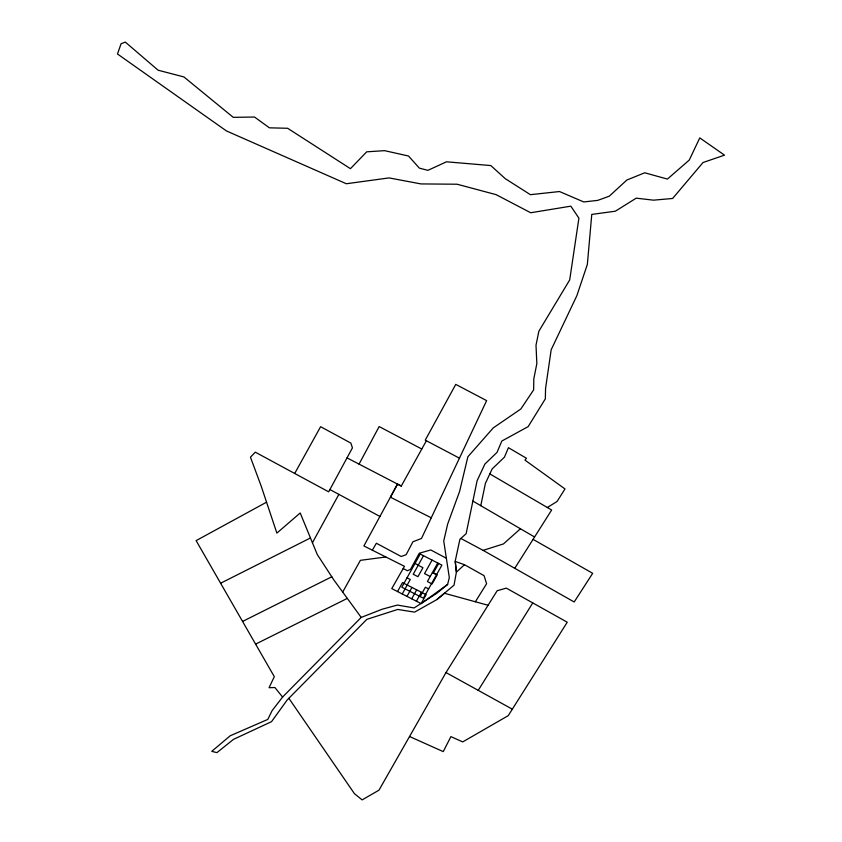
<?xml version="1.0" encoding="UTF-8"?>
<svg xmlns="http://www.w3.org/2000/svg" width="842" height="842" viewBox="0 0 842 842"><rect width="100%" height="100%" fill="white"/><g stroke="black" fill="none" stroke-linecap="round" stroke-linejoin="round"><path stroke-width="1.26" d="M480.771 505.674L485.413 483.34L492.16 468.931L504.453 457.132L508.431 447.691L526.45 458.258L524.966 460.121L564.993 488.949L557.057 501.485L547.321 507.505M447.628 584.453L449.312 577.57L443.734 540.985L447.66 524.061L459.585 491.475L467.868 456.774L493.296 427.862L520.851 408.991L533.639 389.867L533.807 378.858L536.838 363.66L536.007 345.167L538.869 331.222L569.697 279.933L578.907 218.162L570.844 206.164L530.692 212.752L496.18 194.67L457.09 184.219L420.937 183.924L389.067 177.904L346.336 183.745L226.424 130.931L117.491 53.993L121.08 43.721L125.332 42.1L158.085 70.202L183.903 76.938L233.255 117.343L254.516 117.027L269.408 127.826L287.638 128.279L350.44 168.674L366.712 151.823L384.573 150.655L408.507 156.012L419.39 168.147L427.904 170.347L446.481 161.801L490.823 165.569L505.295 178.693L530.418 194.681L559.509 191.534L583.759 201.954L597.715 200.385L609.282 196.186L626.848 180.03L644.74 172.789L667.422 179.083L689.261 160.064L699.776 137.899L724.509 155.149L703.038 162.517L672.621 198.47L653.508 200.164L636.205 198.165L615.376 211.195L591.768 214.415L587.358 264.367L576.865 295.679L551.184 349.735L545.563 388.478L545.342 398.845L528.176 426.61L501.8 441.05L497.043 452.365L484.887 464.058L477.088 480.771L466.131 533.712L459.89 539.322L455.206 561.182L456.396 572.139L454.027 585.169L436.924 599.557L414.59 612.113L397.708 609.45L366.849 619.354L287.164 700.007L271.545 721.657L233.476 739.371L216.931 752.632L211.752 751.348L230.213 735.771L267.798 719.415L272.082 710.669L282.575 697.06L361.197 617.418L382.3 609.187L397.382 605.072L414.138 607.945L436.651 593.389L447.628 584.453L421.116 603.609L391.772 588.611L404.455 566.329L363.891 545.953L397.529 484.087L401.287 486.034L426.378 440.745M288.859 698.292L354.419 793.638L362.113 799.9L378.963 790.185L445.986 672.558L497.169 590.726L506.326 588.126L567.245 622.217L508.231 715.658L462.711 741.907L450.912 736.613L443.25 751.611L409.538 736.518M359.06 464.121L379.153 426.568L421.8 449.028M361.197 617.418L333.937 580.075L317.266 554.499L300.205 512.978L276.871 533.102L261.125 485.908L250.442 457.185L255.294 452.175L328.664 491.823L352.43 447.87L350.893 443.124L320.613 426.694L294.7 473.467M397.529 484.087L390.404 497.201L431.251 517.809M312.435 542.743L338.863 494.37M397.529 591.547L402.497 582.601L426.115 594.684L421.126 603.609M402.255 593.968L410.264 579.485L407.023 577.833M423.494 555.699L413.212 574.265L417.937 576.686L422.947 567.697L418.211 565.266M342.683 592.063L360.397 560.33L385.868 556.994M406.97 596.378L411.948 587.442M432.062 560.098L424.526 573.602L430.199 576.507M411.696 598.788L416.674 589.853M416.411 601.199L421.4 592.273M437.745 563.014L427.399 581.538L432.125 583.959L437.145 574.981L432.409 572.56M420.169 596.568L425.378 587.232L428.62 588.895M438.661 563.487L433.398 572.886L436.64 574.549M372.353 550.205L376.363 543.237L401.139 556.488L406.139 554.72L412.927 541.764L421.484 538.48L486.634 400.624L455.754 384.394L425.252 440.155L459.437 458.164M475.362 601.756L486.602 583.727L484.076 575.675L464.479 564.719L455.238 561.425L456.396 572.139L464.479 564.719M478.235 690.356L532.765 602.925M514.757 568.297L551.647 510.031L489.833 473.909M520.451 528.765L503.432 543.943L483.119 550.363L460.848 538.459M436.924 599.557L444.408 593.252L488.086 605.261M266.514 502.211L196.123 540.617L274.313 676.684L269.051 687.725L274.902 687.525L282.575 697.06M220.615 583.222L310.466 537.964M242.57 621.438L331.79 576.781M255.61 644.13L347.304 598.399M403.181 568.571L407.465 570.718L410.496 569.371L419.284 553.226L430.778 549.963L446.376 558.267M415.011 563.445L418.253 565.108M347.051 457.89L401.287 486.034M329.959 489.581L379.931 516.462M445.986 672.558L512.336 709.185M483.119 550.363L574.191 601.988L592.684 573.318L533.07 539.364M472.888 501.085L534.575 536.986M420.242 554.025L401.823 587.19L423.4 598.22L441.903 565.15L420.242 554.025"/></g></svg>
